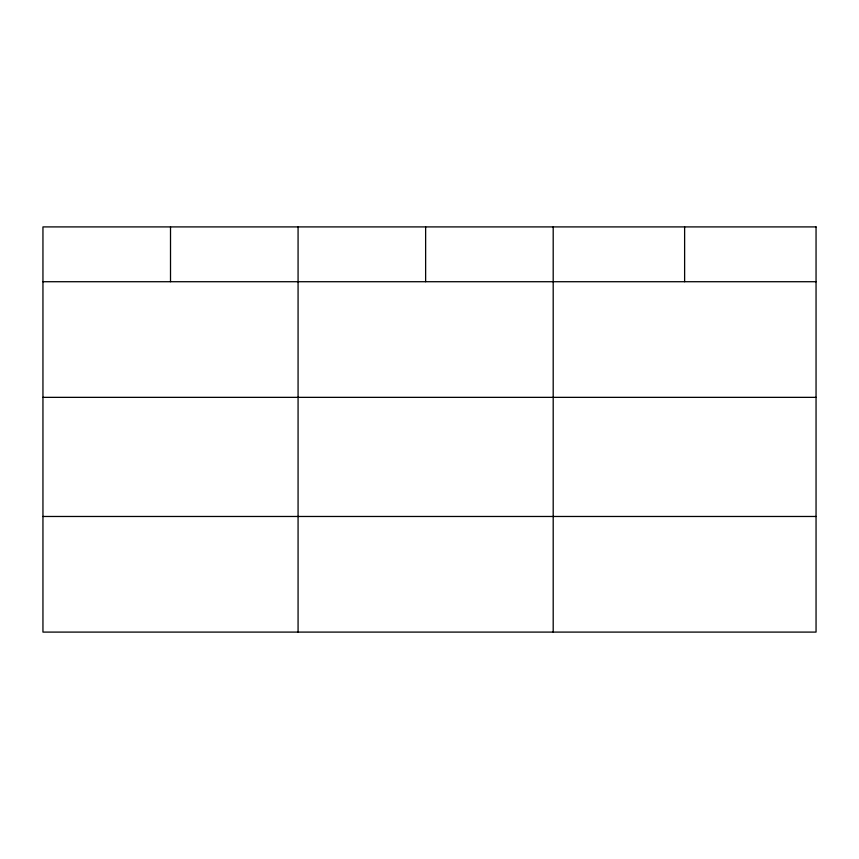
<?xml version="1.0" encoding="UTF-8"?>
<svg xmlns="http://www.w3.org/2000/svg" width="859" height="859" viewBox="0 0 859 859"><rect width="100%" height="100%" fill="white"/><g stroke="black" fill="none" stroke-linecap="round" stroke-linejoin="round"><path stroke-width="1.29" d="M42.95 281.72L816.05 281.72M42.95 397.352L816.05 397.352M42.95 516.474L816.05 516.474M684.623 226.905L684.623 281.72M553.196 226.905L553.196 632.095M425.634 226.905L425.634 281.72M298.073 226.905L298.073 632.095M170.512 226.905L170.512 281.72M816.05 226.905L42.95 226.905L42.95 632.095L816.05 632.095L816.05 226.905"/></g></svg>
